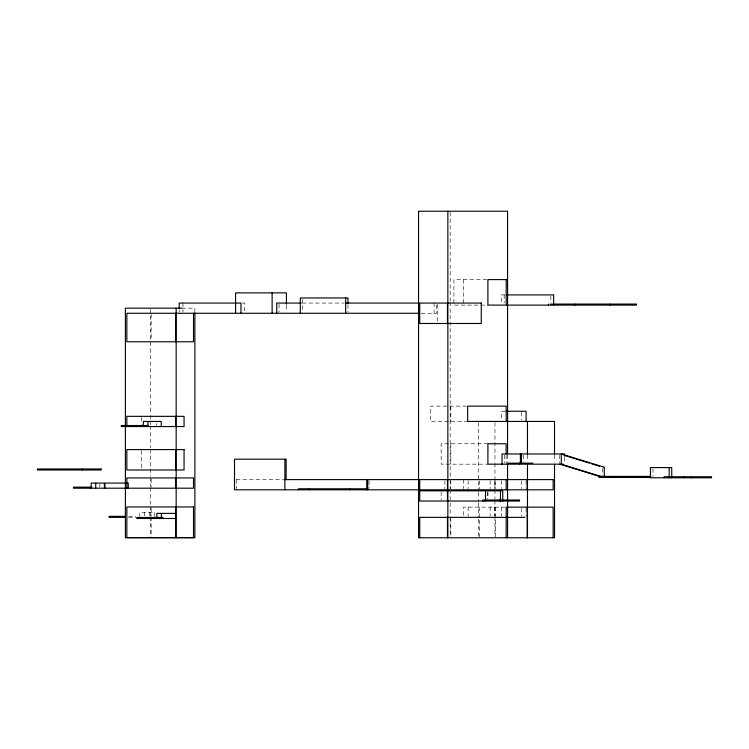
<?xml version="1.0" encoding="UTF-8"?>
<svg xmlns="http://www.w3.org/2000/svg" width="749" height="749" viewBox="0 0 749 749"><rect width="100%" height="100%" fill="white"/><g stroke="black" fill="none" stroke-linecap="round" stroke-linejoin="round"><path stroke-width="0.56" stroke-dasharray="3.75 2.81" d="M486.766 279.602L453.922 279.602L453.922 305.105L487.899 305.105M504.807 294.909L501.353 294.909L501.353 302.839M242.414 303.064L244.745 303.064L244.745 312.136M302.343 303.064L344.353 303.064M182.016 308.167L194.88 308.167L194.88 311.668M421.247 313.269L436.395 313.269L436.395 304.206M466.505 406.136L430.441 406.136L430.441 421.444L467.666 421.444M505.144 411.238L501.633 411.238L501.633 420.311M487.899 443.764L441.152 443.764L441.152 464.174L487.899 464.174M236.3 479.603L282.925 479.603M505.144 507.157L463.594 507.12L463.594 516.192M128.631 516.342L135.691 516.342M128.631 517.362L135.691 517.362M652.969 468.705L652.969 476.645M602.711 468.359L602.711 475.166M564.577 457.367L564.577 463.041M559.775 455.102L559.775 463.041M554.522 455.177L554.522 462.161M550.843 296.042L550.843 302.839M527.474 455.177L527.474 460.991M526.098 480.774L526.098 488.713M526.098 508.29L526.098 516.23M523.663 455.102L523.766 461.908M521.529 412.371L521.529 420.311M521.529 480.774L521.529 488.713M521.529 508.29L521.529 516.23M507.569 454.971L507.569 461.964M506.146 455.102L506.146 463.041M504.33 455.102L504.33 463.041M504.18 294.909L504.18 302.839M501.633 480.774L501.633 488.713M501.633 507.157L501.633 516.23M495.417 480.736L495.417 488.676M495.417 507.157L495.417 536.64M494.958 422.605L494.958 462.161M494.958 463.322L494.958 488.91M494.958 490.08L494.958 499.386M494.958 500.547L494.958 515.668M494.958 516.829L494.958 536.612M494.714 480.736L494.714 488.676M494.714 507.12L494.714 516.192M490.146 480.736L490.146 488.676M490.146 507.12L490.146 516.192M487.899 491.962L487.899 498.768M487.805 491.962L487.805 498.768M479.585 480.736L479.585 488.676M479.585 507.157L479.585 537.773M478.414 422.605L478.414 491.241M478.414 492.402L478.414 501.708M478.414 502.869L478.414 517.999M478.414 519.16L478.414 536.612M468.153 480.736L468.153 488.676M468.153 507.12L468.153 516.192M463.594 279.602L463.594 305.105M463.594 479.603L463.594 488.676M450.823 406.136L450.823 421.444M450.823 443.764L450.823 464.174M450.823 480.736L450.823 488.676M450.823 518.495L450.823 536.64M450.177 212.398L450.177 301.023M450.177 302.193L450.177 478.293M450.177 479.463L450.177 488.788M450.177 489.958L450.177 515.612M450.177 516.782L450.177 536.602M444.897 480.736L444.897 488.676M441.152 491.962L441.152 499.901M437.641 304.206L437.641 322.342M434.111 303.064L434.111 313.269M369.032 480.736L369.004 488.676M347.985 304.525L347.985 312.183M302.596 299.057L302.596 312.183M286.418 305.339L286.418 312.136M279.031 304.206L279.031 312.136M236.403 479.603L236.403 488.676M182.981 303.064L182.981 312.136M179.208 309.871L179.208 312.136M156.691 423.485L156.691 425.526M154.659 516.342L154.659 512.26L139.791 512.26L139.791 516.342M151.167 314.411L151.167 340.626M151.167 479.079L151.167 487.047M151.167 508.084L151.167 516.024M151.167 517.156L151.167 536.434M150.708 309.337L150.708 414.234M150.708 415.395L150.708 420.058M150.708 421.219L150.708 424.72M150.708 425.881L150.708 448.033M150.708 449.194L150.708 475.999M150.708 477.169L150.708 486.494M150.708 487.655L150.708 505.135M150.708 506.305L150.708 515.63M150.708 516.791L150.708 536.602M149.819 512.26L149.819 516.342M144.632 512.26L144.632 516.342M141.664 417.474L141.664 424.271M141.664 450.729L141.664 468.874M99.86 484.107L99.86 487.168"/><path stroke-width="1.12" d="M506.483 294.909L553.661 294.909L553.661 305.105M301.229 303.064L276.746 303.064L276.746 313.269M345.523 303.064L418.953 303.064M550.758 304.085L636.519 304.085L636.519 305.105L506.483 305.105M182.016 308.167L125.392 308.167L125.392 537.773L194.88 537.773L194.88 312.829M418.953 313.269L126.853 313.269L126.853 341.769L193.514 341.769L193.514 313.269M506.202 411.238L526.098 411.238L526.098 421.444M532.773 463.154L507.223 463.154L507.223 464.174M563.491 464.174L487.899 464.174L487.899 443.764L506.146 443.764L506.146 453.969M650.675 476.411L598.975 476.411L598.975 477.431L650.675 477.431M283.993 479.603L419.234 479.603M91.799 487.168L73.449 487.168L73.449 488.189L193.514 488.189L193.514 477.937L126.853 477.937L126.853 488.189M366.738 488.788L298.392 488.788L298.392 489.809M419.234 489.809L234.512 489.809L234.512 459.193L286.146 459.193L286.146 479.603M175.622 513.383L156.822 513.383L156.822 518.486M125.345 516.342L109.082 516.342L109.082 517.362L125.345 517.362M524.927 517.362L419.73 517.362L419.73 537.773M175.622 518.486L136.795 518.486L136.795 517.465L162.861 517.465L162.861 518.486M564.184 455.326L589.5 463.144M591.701 463.828L599.406 466.206M559.775 464.174L602.711 477.431M691.496 476.757L691.496 477.778M684.277 476.757L684.277 477.778M671.731 477.778L671.731 467.573L650.422 467.573L650.422 477.778L711.55 477.778L711.55 476.757L664.223 476.757L664.223 477.778M669.185 467.573L669.185 477.778M641.397 476.411L641.397 477.431M610.547 476.411L610.547 477.431M610.145 304.085L610.145 305.105M574.82 304.085L574.82 305.105M564.577 456.235L564.577 453.969L502.036 453.969L502.036 464.174M554.522 454.016L554.522 421.444L467.666 421.444L467.666 406.136L506.146 406.136L506.202 421.444M554.522 464.483L554.522 537.773L418.551 537.773L418.551 211.227L507.569 211.227L507.569 453.8M553.155 537.773L553.155 507.157L506.202 507.157L506.146 537.773M548.427 304.085L548.427 305.105M527.474 421.444L527.474 454.016M527.474 464.483L527.474 537.773M527.221 479.603L527.221 489.809M527.221 507.157L527.221 537.773M521.482 453.969L521.482 463.041M520.405 453.969L520.405 463.041M519.544 463.154L519.544 464.174M507.569 464.296L507.569 537.773M506.146 479.603L506.202 489.846M502.748 501.034L502.748 490.829L419.73 490.829L419.73 501.034L519.544 501.034L519.544 500.014L482.777 500.014L482.777 501.034M500.463 490.829L500.463 501.034M499.574 500.014L499.574 501.034M485.521 490.829L485.521 501.034M447.855 211.227L447.855 537.773M447.453 303.064L447.453 323.474M447.453 479.603L447.453 489.809M447.453 490.829L447.453 501.034M447.453 517.362L447.453 537.773M367.74 479.603L367.74 489.809M366.738 479.603L366.738 489.809M350.298 488.788L350.298 489.809M347.985 303.429L347.985 297.962L300.302 297.962L300.302 313.269M345.692 297.962L345.692 313.269M309.271 488.788L309.271 489.809M286.418 304.206L286.418 292.868L235.589 292.868L235.589 313.269M284.882 459.193L284.882 489.809M272.13 292.868L272.13 313.269M240.972 313.269L240.972 303.064L179.208 303.064L179.208 308.738M176.165 308.167L176.165 537.773M175.622 313.269L175.622 341.769M175.622 416.341L175.622 426.546M175.622 449.597L175.622 470.007M175.622 477.937L175.622 488.189M175.622 506.951L175.622 537.567M161.381 513.383L161.381 518.486M161.25 426.546L161.25 421.444L143.368 421.444L143.368 426.546M149.397 517.465L149.397 518.486M148.293 426.546L148.293 425.526L121.263 425.526L121.263 426.546L184.057 426.546L184.057 416.341L126.853 416.341L126.853 426.546M148.293 517.465L148.293 518.486M147.928 421.444L147.928 426.546M136.795 425.526L136.795 426.546M130.803 425.526L130.803 426.546M128.276 488.189L128.276 483.086L104.916 483.086L104.916 488.189M104.42 488.189L104.42 483.086L91.153 483.086L91.153 488.189M95.713 483.086L95.713 488.189M82.165 468.986L82.165 470.007M506.202 279.602L487.899 279.602L487.899 305.105L506.202 305.105L506.202 279.602M481.27 303.064L419.73 303.064L419.73 323.474L481.27 323.474L481.27 303.064M184.057 449.597L126.853 449.597L126.853 470.007L184.057 470.007L184.057 449.597M101.068 468.986L37.45 468.986L37.45 470.007L101.068 470.007L101.068 468.986M553.155 479.603L419.73 479.603L419.73 489.809L553.155 489.809L553.155 479.603M193.514 506.951L126.853 506.951L126.853 537.567L193.514 537.567L193.514 506.951M604.246 467.226L561.31 453.969L561.31 464.174L604.246 477.431L604.246 467.226"/></g></svg>
